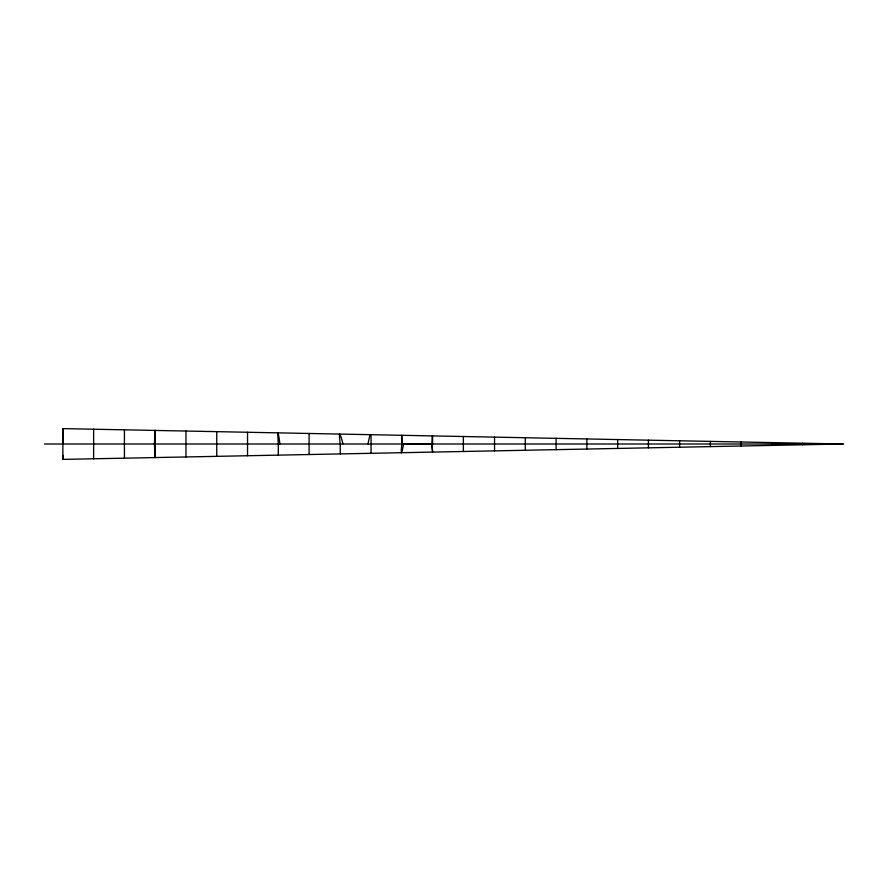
<?xml version="1.0" encoding="UTF-8"?>
<svg xmlns="http://www.w3.org/2000/svg" width="888" height="888" viewBox="0 0 888 888"><rect width="100%" height="100%" fill="white"/><g stroke="black" fill="none" stroke-linecap="round" stroke-linejoin="round"><path stroke-width="1.33" d="M62.87 455.366L62.87 459.385L842.845 444L62.87 428.615L62.87 444M431.701 444.044L432.589 444A461.483 1.898 -88.4 0 0 431.879 444L432.634 452.092L431.701 444.044L402.508 444A420.257 1.721 86.9 0 0 401.809 444L401.565 446.742A423.043 4.351 -82 0 0 403.563 444.111M832.256 444L833.488 444M44.4 444L843.6 444M279.875 444L279.443 440.615A241.969 2.664 84.3 0 0 278.299 444L278.299 455.133M62.87 429.059L62.87 458.941M802.708 443.234L802.708 444.766M771.938 442.601L771.938 445.399M741.158 441.991L741.158 446.009M710.378 441.392L710.378 446.609M679.598 440.781L679.598 447.219M648.429 440.159L648.429 447.841M617.648 439.56L617.648 448.44M586.868 438.95L586.868 449.051M556.099 438.339L556.099 449.661M525.319 437.74L525.319 450.26M494.538 437.129L494.538 450.871M463.37 436.519L463.37 451.481M371.04 453.313L371.04 444A374.414 6.749 -84.1 0 0 368.021 444M340.259 444L340.259 453.912M309.079 433.466L309.079 454.534M247.53 432.256L247.53 455.744M216.75 431.646L216.75 456.354M185.969 431.035L185.969 456.965M124.42 429.825L124.42 458.175M93.64 429.215L93.64 458.785M154.49 444A80.009 0.633 -89.3 0 1 155.2 444M155.211 444.921A80.009 0.633 89.3 0 1 154.479 442.968M340.204 443.711A336.763 5.639 78.8 0 1 342.979 443.8"/></g></svg>
